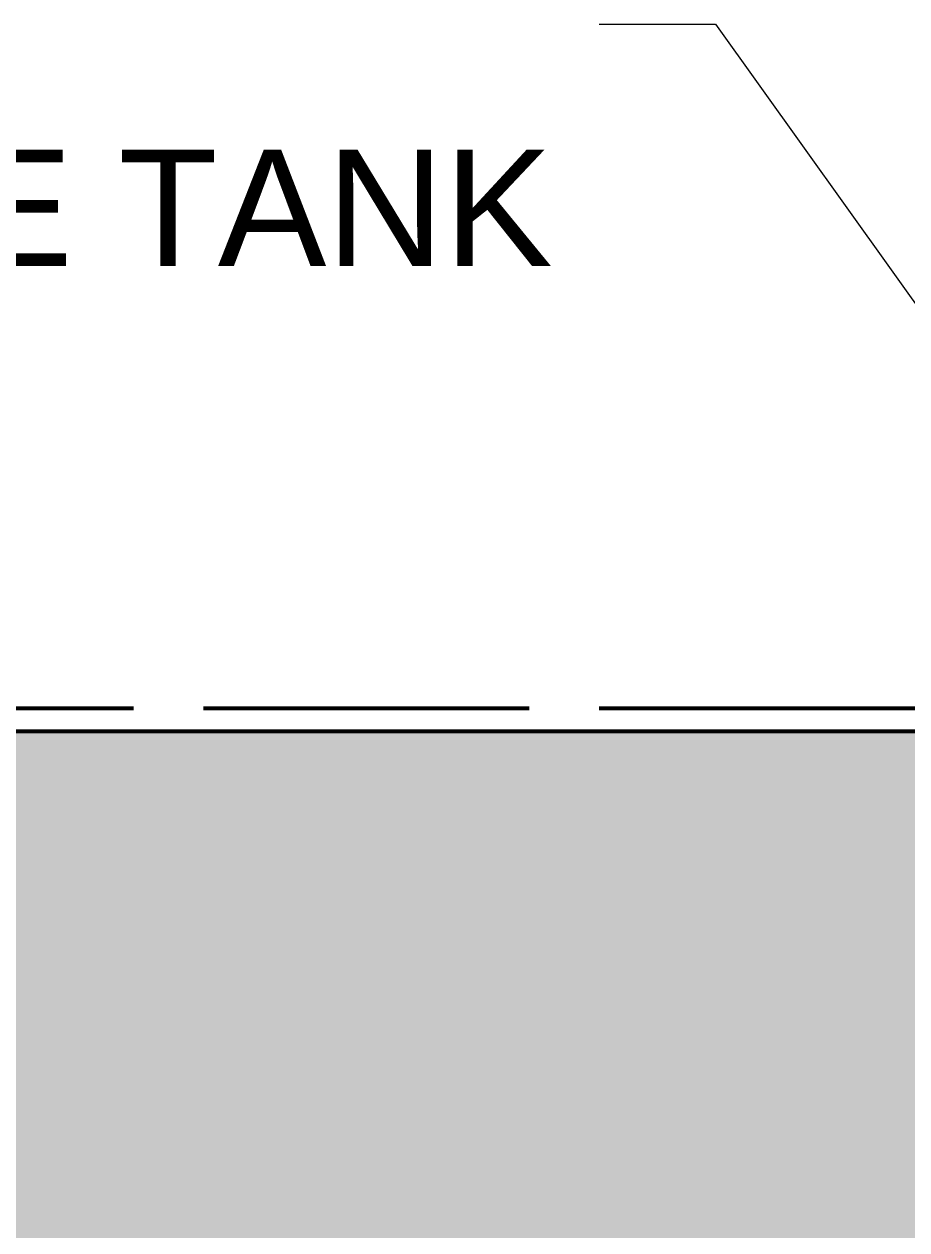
# Model space of a CAD drawing. Header units: millimetres. Extents: x -1812 to 9712, y -2698 to 3255.
# Drawn here: x 7036 to 7705, y 402 to 1316 of the extents above; entities that cross this region are included whole.
import ezdxf

# ---------------------------------------------------------------- set-up
doc = ezdxf.new("R2010")
doc.units = ezdxf.units.MM
doc.linetypes.add('DASH_247_53', pattern=[299.861111, 246.944444, -52.916667])
for name, color, linetype in [('ANNOTATIONS', 7, 'Continuous'), ('GEOFAB', 5, 'Continuous'), ('LEADERS', 7, 'Continuous'), ('MODULE_ART', 7, 'Continuous'), ('TANK', 7, 'Continuous')]:
    doc.layers.add(name, color=color, linetype=linetype)
doc.styles.add('ARIAL', font='arial.ttf')

# ---------------------------------------------------------------- blocks, each defined once
blk = doc.blocks.new('atlancube_face')
at = {"true_color": 0x000000}
blk.add_solid([(-1.79, -1.79), (1151.79, -1.79), (-1.79, 781.79), (1151.79, 781.79)], dxfattribs=at)

msp = doc.modelspace()

# ---------------------------------------------------------------- linework, layer by layer
at = {"layer": 'GEOFAB', "color": 5, "linetype": 'DASH_247_53', "lineweight": 53}
msp.add_lwpolyline([(-17.64, -17.64), (9217.64, -17.64), (9217.64, 797.64), (-17.64, 797.64)], close=True, dxfattribs=at)
at = {"layer": 'LEADERS', "lineweight": 18}
for p, q in [((7471.39, 1316.22), (7559.58, 1316.22)), ((7559.58, 1316.22), (7930, 797.64))]:
    msp.add_line(p, q, dxfattribs=at)
at = {"layer": 'TANK', "lineweight": 53}
msp.add_lwpolyline([(0, 0), (9200, 0), (9200, 780), (0, 780)], close=True, dxfattribs=at)

# ---------------------------------------------------------------- block references
at = {"layer": 'MODULE_ART'}
msp.add_blockref('atlancube_face', (6900, 0), dxfattribs=at)

# ---------------------------------------------------------------- texts
at = {"layer": 'ANNOTATIONS', "style": 'ARIAL'}
msp.add_text('WRAPPED AROUND THE TANK', height=88.4061, dxfattribs=at).set_placement((5597.61, 1132.78))

doc.saveas('drawing.dxf')
